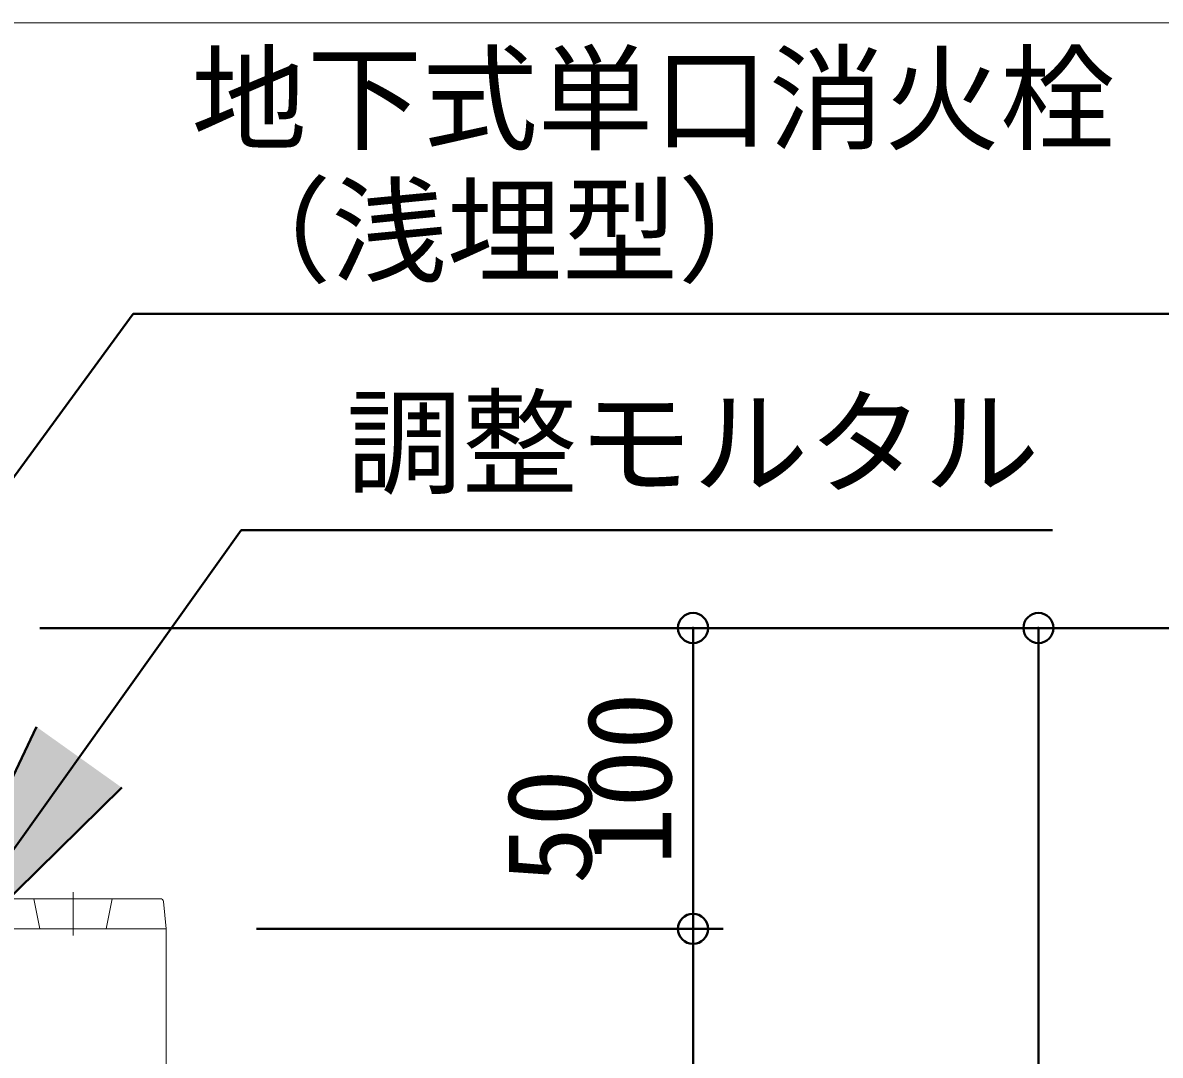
# Model space of a CAD drawing. Units: millimetres at full size, sheet at 1:20. Extents: x -5778 to 5792, y -3160 to 3160.
# Drawn here: x 688.5 to 1066.6, y 777.1 to 1120.4 of the extents above; entities that cross this region are included whole.
import ezdxf
from ezdxf.enums import TextEntityAlignment as Align

# ---------------------------------------------------------------- set-up
doc = ezdxf.new("R2010")
doc.units = ezdxf.units.MM
doc.header["$LTSCALE"] = 20
doc.header["$PDMODE"] = 32
doc.header["$PDSIZE"] = 10
for name, color, linetype, lineweight in [('0-7_TEMP01', 3, 'Continuous', 18), ('0-9_躯体', 7, 'Continuous', 9), ('0-E_寸法', 1, 'Continuous', 40)]:
    doc.layers.add(name, color=color, linetype=linetype, lineweight=lineweight)
doc.styles.add('ＭＳ ゴシック', font='')
doc.styles.get('ＭＳ ゴシック').set_extended_font_data('MS Gothic')

msp = doc.modelspace()

# ---------------------------------------------------------------- linework, layer by layer
at = {"layer": '0-7_TEMP01'}
for p, q in [((-4201.03, 1120.37), (1498.97, 1120.37)), ((705.18, 831.36), (705.18, 816.98))]:
    msp.add_line(p, q, dxfattribs=at)
at = {"layer": '0-9_躯体'}
for p, q in [((734.27, 829.16), (674.89, 829.16)), ((692.18, 829.16), (694.18, 819.15)), ((718.18, 829.16), (716.18, 819.16)), ((736.18, 819.15), (735.27, 828.26)), ((736.18, 819.16), (655.18, 819.16)), ((736.18, 819.15), (736.18, 769.16))]:
    msp.add_line(p, q, dxfattribs=at)
msp.add_arc((734.27, 828.16), 1, 5.711, 90, dxfattribs=at)
at = {"layer": '0-E_寸法'}
for p, q in [((428.46, 618.56), (725.18, 1023.58)), ((725.18, 1023.58), (1096.88, 1023.58)), ((650.07, 795.99), (761.02, 951.74)), ((761.02, 951.74), (1030.79, 951.74)), ((694.18, 919.16), (921.26, 919.16)), ((694.18, 919.16), (1036.07, 919.16)), ((694.18, 919.16), (1135.68, 919.16)), ((911.26, 919.16), (911.26, 819.15)), ((1026.07, 919.16), (1026.07, 219.15)), ((650.07, 795.99), (693.07, 886.27)), ((650.07, 795.99), (721.35, 866.12)), ((766.18, 819.15), (921.26, 819.15)), ((766.18, 819.15), (921.26, 819.15)), ((911.26, 819.15), (911.26, 769.16))]:
    msp.add_line(p, q, dxfattribs=at)
for p in [(911.26, 919.16), (1026.07, 919.16), (911.26, 819.15)]:
    msp.add_point(p, dxfattribs=at)
msp.add_solid([(693.07, 886.27), (721.35, 866.12), (650.07, 795.99)], dxfattribs=at)

# ---------------------------------------------------------------- texts
at = {"layer": '0-E_寸法', "style": 'ＭＳ ゴシック'}
for s, p in [('地下式単口消火栓', (744.5, 1072.64)), ('（浅埋型）', (752.64, 1028.71)), ('調整モルタル', (796.02, 958.31))]:
    msp.add_text(s, height=28.15, dxfattribs=at).set_placement(p, align=Align.BOTTOM_LEFT)
for s, p in [('100', (912.48, 840.36)), ('50', (885.91, 833.99))]:
    msp.add_text(s, height=28.15, rotation=90, dxfattribs=at).set_placement(p, align=Align.BOTTOM_LEFT)

doc.saveas('drawing.dxf')
